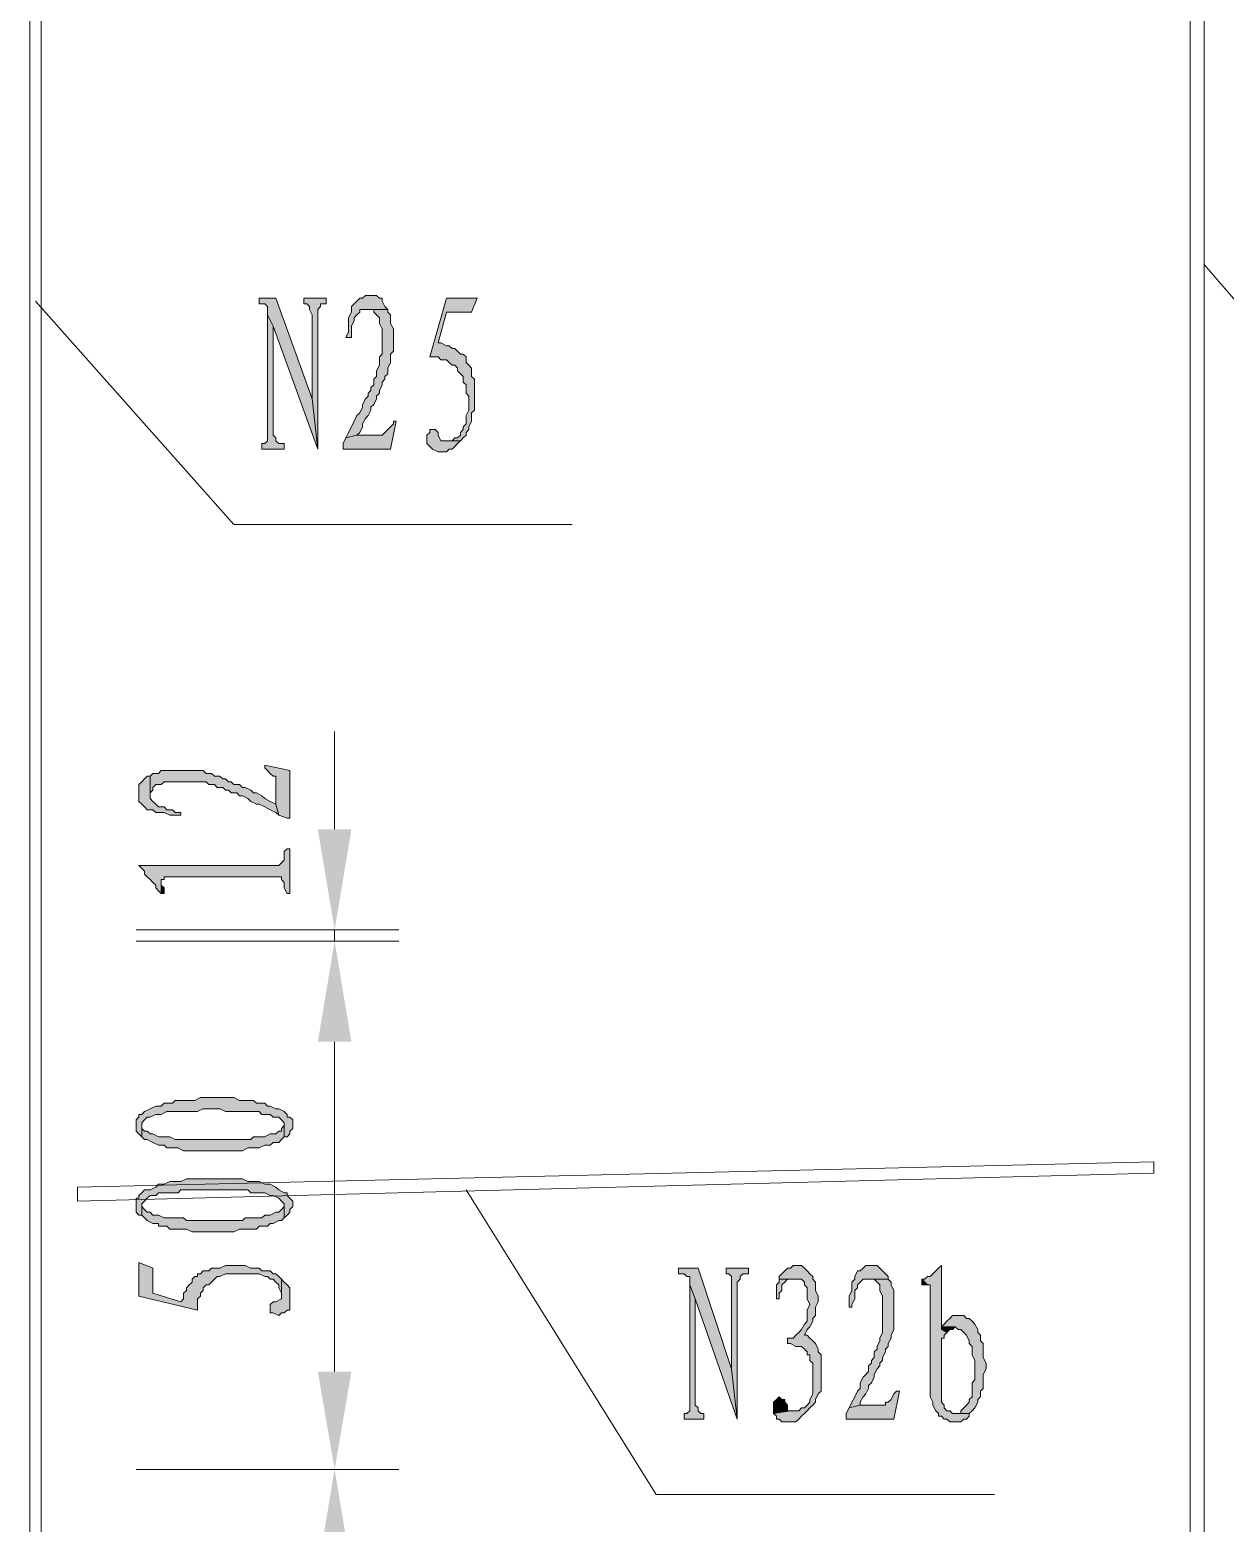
# Model space of a CAD drawing. Header units: millimetres. Extents: x 24 to 410, y 10 to 282.
# Drawn here: x 271.78 to 289.88, y 214.66 to 237.28 of the extents above; entities that cross this region are included whole.
import ezdxf

# ---------------------------------------------------------------- set-up
doc = ezdxf.new("R2010")
doc.units = ezdxf.units.MM

msp = doc.modelspace()

# ---------------------------------------------------------------- hatches: boundary and pattern name
h = msp.add_hatch(color=256)
h.dxf.hatch_style = 2
h.paths.add_polyline_path([(275.505333, 233.214333), (275.251333, 233.214333), (275.251333, 233.129667), (275.336, 233.129667), (275.378333, 233.087333), (275.378333, 232.960333), (275.463, 232.791), (276.140333, 230.928333), (276.055667, 231.690333)])
h = msp.add_hatch(color=256)
h.dxf.hatch_style = 2
h.paths.add_polyline_path([(276.267333, 233.214333), (275.928667, 233.214333), (275.928667, 233.129667), (275.971, 233.129667), (276.013333, 233.087333), (276.013333, 233.045), (276.055667, 232.960333), (276.055667, 231.690333), (276.140333, 230.928333), (276.140333, 233.045), (276.182667, 233.087333), (276.182667, 233.129667), (276.267333, 233.129667)])
h = msp.add_hatch(color=256)
h.dxf.hatch_style = 2
h.paths.add_polyline_path([(276.944667, 233.256667), (276.86, 233.256667), (276.817667, 233.214333), (276.775333, 233.214333), (276.733, 233.172), (276.690667, 233.129667), (276.648333, 233.087333), (276.648333, 233.002667), (276.606, 232.918), (276.606, 232.706333), (276.563667, 232.621667), (276.648333, 232.621667), (276.648333, 232.664), (276.648333, 232.791), (276.690667, 232.875667), (276.690667, 232.918), (276.733, 232.960333), (276.775333, 233.002667), (276.775333, 233.045), (276.817667, 233.045), (276.902333, 233.045), (277.198667, 233.045), (277.156333, 233.087333), (277.114, 233.172), (277.114, 233.214333), (277.071667, 233.214333), (277.029333, 233.256667)])
h = msp.add_hatch(color=256)
h.dxf.hatch_style = 2
h.paths.add_polyline_path([(278.553333, 233.214333), (278.087667, 233.214333), (277.833667, 232.325333), (277.960667, 232.325333), (278.003, 232.283), (278.087667, 232.283), (278.13, 232.240667), (278.172333, 232.198333), (278.214667, 232.198333), (278.257, 232.156), (278.257, 232.113667), (278.299333, 232.071333), (278.341667, 232.029), (278.341667, 231.944333), (278.384, 231.902), (278.384, 231.775), (278.426333, 231.732667), (278.426333, 231.521), (278.384, 231.436333), (278.384, 231.351667), (278.384, 231.309333), (278.341667, 231.267), (278.341667, 231.224667), (278.299333, 231.182333), (278.299333, 231.14), (278.257, 231.097667), (278.214667, 231.097667), (278.172333, 231.055333), (278.003, 231.055333), (278.299333, 231.055333), (278.341667, 231.097667), (278.384, 231.14), (278.384, 231.182333), (278.426333, 231.224667), (278.426333, 231.267), (278.468667, 231.351667), (278.468667, 231.478667), (278.511, 231.521), (278.511, 231.986667), (278.468667, 232.029), (278.468667, 232.156), (278.426333, 232.198333), (278.384, 232.240667), (278.384, 232.325333), (278.341667, 232.367667), (278.299333, 232.367667), (278.257, 232.41), (278.214667, 232.452333), (278.172333, 232.452333), (278.13, 232.494667), (278.087667, 232.494667), (278.003, 232.537), (277.960667, 232.537), (278.087667, 233.002667), (278.468667, 233.002667)])
h = msp.add_hatch(color=256)
h.dxf.hatch_style = 2
h.paths.add_polyline_path([(275.378333, 232.960333), (275.378333, 231.055333), (275.336, 231.013), (275.293667, 231.013), (275.293667, 230.928333), (275.632333, 230.928333), (275.632333, 231.013), (275.547667, 231.013), (275.505333, 231.055333), (275.505333, 231.097667), (275.463, 231.14), (275.463, 232.791)])
h = msp.add_hatch(color=256)
h.dxf.hatch_style = 2
h.paths.add_polyline_path([(277.198667, 233.045), (276.902333, 233.045), (276.987, 233.045), (276.987, 233.002667), (277.029333, 232.960333), (277.071667, 232.918), (277.071667, 232.833333), (277.114, 232.748667), (277.114, 232.367667), (277.071667, 232.325333), (277.071667, 232.198333), (277.029333, 232.113667), (277.029333, 232.029), (276.987, 231.986667), (276.987, 231.902), (276.944667, 231.859667), (276.944667, 231.817333), (276.902333, 231.775), (276.902333, 231.732667), (276.86, 231.690333), (276.817667, 231.605667), (276.817667, 231.563333), (276.775333, 231.478667), (276.733, 231.436333), (276.690667, 231.351667), (276.648333, 231.267), (276.606, 231.182333), (276.563667, 231.097667), (276.733, 231.14), (276.775333, 231.182333), (276.817667, 231.267), (276.817667, 231.309333), (276.86, 231.394), (276.902333, 231.436333), (276.944667, 231.521), (276.944667, 231.563333), (276.987, 231.605667), (277.029333, 231.690333), (277.029333, 231.732667), (277.071667, 231.775), (277.071667, 231.817333), (277.114, 231.902), (277.114, 231.944333), (277.156333, 231.986667), (277.156333, 232.029), (277.198667, 232.071333), (277.198667, 232.156), (277.241, 232.240667), (277.241, 232.367667), (277.283333, 232.41), (277.283333, 232.748667), (277.241, 232.833333), (277.241, 232.960333), (277.198667, 233.002667)])
h = msp.add_hatch(color=256)
h.dxf.hatch_style = 2
h.paths.add_polyline_path([(277.325667, 231.351667), (277.283333, 231.351667), (277.283333, 231.309333), (277.241, 231.267), (277.198667, 231.224667), (277.156333, 231.182333), (277.114, 231.14), (276.733, 231.14), (276.563667, 231.097667), (276.521333, 231.013), (276.521333, 230.928333), (277.241, 230.928333)])
h = msp.add_hatch(color=256)
h.dxf.hatch_style = 2
h.paths.add_polyline_path([(277.876, 231.224667), (277.833667, 231.224667), (277.833667, 231.182333), (277.791333, 231.14), (277.791333, 231.013), (277.833667, 230.970667), (277.876, 230.928333), (277.960667, 230.886), (278.087667, 230.886), (278.13, 230.928333), (278.172333, 230.928333), (278.214667, 230.970667), (278.257, 231.013), (278.299333, 231.055333), (278.003, 231.055333), (277.960667, 231.14), (277.960667, 231.182333), (277.918333, 231.224667)])
h = msp.add_hatch(color=256)
h.dxf.hatch_style = 2
h.paths.add_polyline_path([(273.431, 225.763667), (273.431, 225.594333), (273.473333, 225.552), (273.515667, 225.509667), (273.558, 225.467333), (273.642667, 225.467333), (273.685, 225.425), (273.812, 225.425), (273.896667, 225.382667), (274.066, 225.382667), (274.066, 225.425), (273.981333, 225.425), (273.939, 225.467333), (273.854333, 225.467333), (273.812, 225.509667), (273.727333, 225.509667), (273.685, 225.552), (273.642667, 225.594333), (273.600333, 225.636667), (273.600333, 225.679), (273.600333, 225.975333), (273.558, 225.975333), (273.515667, 225.933), (273.473333, 225.890667), (273.431, 225.848333)])
h = msp.add_hatch(color=256)
h.dxf.hatch_style = 2
h.paths.add_polyline_path([(273.600333, 225.975333), (273.600333, 225.679), (273.600333, 225.721333), (273.642667, 225.763667), (273.642667, 225.806), (273.685, 225.848333), (273.769667, 225.848333), (273.812, 225.890667), (274.447, 225.890667), (274.489333, 225.848333), (274.574, 225.848333), (274.616333, 225.806), (274.701, 225.806), (274.743333, 225.763667), (274.785667, 225.763667), (274.828, 225.721333), (274.912667, 225.721333), (274.955, 225.679), (274.997333, 225.679), (275.082, 225.636667), (275.124333, 225.594333), (275.209, 225.552), (275.251333, 225.552), (275.336, 225.509667), (275.420667, 225.467333), (275.505333, 225.425), (275.547667, 225.382667), (275.505333, 225.552), (275.420667, 225.594333), (275.336, 225.636667), (275.293667, 225.679), (275.209, 225.721333), (275.166667, 225.721333), (275.124333, 225.763667), (275.039667, 225.806), (274.997333, 225.806), (274.955, 225.848333), (274.870333, 225.848333), (274.828, 225.890667), (274.785667, 225.890667), (274.743333, 225.933), (274.701, 225.933), (274.658667, 225.975333), (274.574, 225.975333), (274.531667, 226.017667), (274.447, 226.017667), (274.404667, 226.06), (273.769667, 226.06), (273.727333, 226.017667), (273.642667, 226.017667)])
h = msp.add_hatch(color=256)
h.dxf.hatch_style = 2
h.paths.add_polyline_path([(275.336, 226.144667), (275.336, 226.102333), (275.378333, 226.06), (275.420667, 226.017667), (275.463, 225.975333), (275.505333, 225.975333), (275.505333, 225.933), (275.505333, 225.552), (275.547667, 225.382667), (275.674667, 225.340333), (275.717, 225.340333), (275.717, 226.06)])
h = msp.add_hatch(color=256)
h.dxf.hatch_style = 2
h.paths.add_polyline_path([(276.140333, 225.171), (276.648333, 225.171), (276.394333, 223.647)])
h = msp.add_hatch(color=256)
h.dxf.hatch_style = 2
h.paths.add_polyline_path([(273.431, 224.620667), (273.473333, 224.578333), (273.515667, 224.536), (273.515667, 224.493667), (273.558, 224.451333), (273.600333, 224.409), (273.642667, 224.366667), (273.685, 224.324333), (273.685, 224.282), (273.727333, 224.239667), (273.769667, 224.197333), (273.769667, 224.409), (273.812, 224.409), (273.812, 224.451333), (273.896667, 224.451333), (275.59, 224.451333), (275.59, 224.409), (275.632333, 224.366667), (275.632333, 224.282), (275.674667, 224.197333), (275.717, 224.197333), (275.717, 224.874667), (275.674667, 224.874667), (275.632333, 224.832333), (275.632333, 224.705333), (275.59, 224.663), (275.547667, 224.620667)])
h = msp.add_hatch(color=256)
h.dxf.hatch_style = 2
h.paths.add_polyline_path([(273.769667, 224.197333), (273.812, 224.197333), (273.812, 224.239667), (273.812, 224.282), (273.769667, 224.324333), (273.769667, 224.366667)])
h = msp.add_hatch(color=256)
h.dxf.hatch_style = 2
h.paths.add_polyline_path([(276.140333, 221.953667), (276.648333, 221.953667), (276.394333, 223.477667)])
h = msp.add_hatch(color=256)
h.dxf.hatch_style = 2
h.paths.add_polyline_path([(276.140333, 221.953667), (276.648333, 221.953667), (276.394333, 223.477667)])
h = msp.add_hatch(color=256)
h.dxf.hatch_style = 2
h.paths.add_polyline_path([(273.388667, 220.683667), (273.388667, 220.599), (273.431, 220.556667), (273.473333, 220.514333), (273.473333, 220.726), (273.515667, 220.768333), (273.558, 220.810667), (273.600333, 220.810667), (273.685, 220.853), (273.769667, 220.853), (273.854333, 220.895333), (274.32, 220.895333), (274.404667, 220.937667), (274.574, 220.937667), (274.658667, 220.937667), (274.743333, 220.895333), (275.251333, 220.895333), (275.293667, 220.853), (275.420667, 220.853), (275.463, 220.810667), (275.547667, 220.810667), (275.59, 220.768333), (275.632333, 220.726), (275.632333, 220.514333), (275.674667, 220.514333), (275.717, 220.556667), (275.717, 220.599), (275.759333, 220.641333), (275.759333, 220.768333), (275.717, 220.810667), (275.674667, 220.810667), (275.674667, 220.853), (275.632333, 220.895333), (275.547667, 220.937667), (275.505333, 220.937667), (275.420667, 220.98), (275.378333, 220.98), (275.336, 221.022333), (275.209, 221.022333), (275.166667, 221.064667), (274.955, 221.064667), (274.870333, 221.107), (274.362333, 221.107), (274.277667, 221.064667), (273.981333, 221.064667), (273.939, 221.022333), (273.812, 221.022333), (273.769667, 220.98), (273.685, 220.98), (273.600333, 220.937667), (273.515667, 220.895333), (273.473333, 220.853), (273.431, 220.853), (273.431, 220.810667), (273.388667, 220.768333)])
h = msp.add_hatch(color=256)
h.dxf.hatch_style = 2
h.paths.add_polyline_path([(273.473333, 220.514333), (273.515667, 220.472), (273.558, 220.472), (273.642667, 220.429667), (273.727333, 220.387333), (273.812, 220.387333), (273.854333, 220.345), (274.023667, 220.345), (274.108333, 220.302667), (274.997333, 220.302667), (275.082, 220.345), (275.124333, 220.345), (275.209, 220.345), (275.251333, 220.345), (275.336, 220.387333), (275.420667, 220.387333), (275.463, 220.429667), (275.547667, 220.429667), (275.59, 220.472), (275.632333, 220.514333), (275.632333, 220.683667), (275.59, 220.641333), (275.59, 220.599), (275.547667, 220.599), (275.505333, 220.556667), (275.420667, 220.556667), (275.336, 220.514333), (275.166667, 220.514333), (275.124333, 220.472), (273.981333, 220.472), (273.896667, 220.514333), (273.727333, 220.514333), (273.642667, 220.556667), (273.600333, 220.556667), (273.558, 220.599), (273.515667, 220.599), (273.473333, 220.641333), (273.473333, 220.683667)])
h = msp.add_hatch(color=256)
h.dxf.hatch_style = 2
h.paths.add_polyline_path([(273.388667, 219.498333), (273.388667, 219.371333), (273.431, 219.329), (273.473333, 219.329), (273.473333, 219.498333), (273.515667, 219.540667), (273.558, 219.583), (273.600333, 219.625333), (273.685, 219.625333), (273.727333, 219.667667), (274.023667, 219.667667), (274.066, 219.71), (274.574, 219.71), (275.082, 219.71), (275.124333, 219.667667), (275.336, 219.667667), (275.420667, 219.625333), (275.463, 219.625333), (275.547667, 219.583), (275.59, 219.540667), (275.632333, 219.498333), (275.632333, 219.286667), (275.674667, 219.329), (275.717, 219.371333), (275.717, 219.413667), (275.759333, 219.456), (275.759333, 219.540667), (275.717, 219.583), (275.674667, 219.625333), (275.674667, 219.667667), (275.632333, 219.667667), (275.547667, 219.71), (275.505333, 219.752333), (275.420667, 219.794667), (275.336, 219.794667), (275.251333, 219.837), (275.082, 219.837), (274.997333, 219.879333), (274.150667, 219.879333), (274.066, 219.837), (273.896667, 219.837), (273.812, 219.794667), (273.727333, 219.794667), (273.685, 219.752333), (273.600333, 219.71), (273.515667, 219.71), (273.473333, 219.667667), (273.431, 219.625333), (273.431, 219.583), (273.388667, 219.583)])
h = msp.add_hatch(color=256)
h.dxf.hatch_style = 2
h.paths.add_polyline_path([(273.473333, 219.329), (273.515667, 219.286667), (273.558, 219.244333), (273.642667, 219.202), (273.727333, 219.202), (273.727333, 219.159667), (273.854333, 219.159667), (273.896667, 219.117333), (274.150667, 219.117333), (274.235333, 219.075), (274.870333, 219.075), (274.955, 219.117333), (275.124333, 219.117333), (275.209, 219.117333), (275.251333, 219.159667), (275.378333, 219.159667), (275.420667, 219.202), (275.463, 219.202), (275.547667, 219.244333), (275.59, 219.244333), (275.632333, 219.286667), (275.632333, 219.456), (275.59, 219.413667), (275.547667, 219.371333), (275.505333, 219.371333), (275.420667, 219.329), (275.336, 219.329), (275.293667, 219.286667), (275.039667, 219.286667), (274.997333, 219.244333), (274.150667, 219.244333), (274.108333, 219.286667), (273.812, 219.286667), (273.727333, 219.329), (273.642667, 219.329), (273.600333, 219.371333), (273.558, 219.371333), (273.515667, 219.413667), (273.473333, 219.456), (273.473333, 219.498333)])
h = msp.add_hatch(color=256)
h.dxf.hatch_style = 2
h.paths.add_polyline_path([(273.431, 218.609333), (273.431, 218.101333), (274.32, 217.889667), (274.32, 218.059), (274.362333, 218.101333), (274.362333, 218.143667), (274.404667, 218.186), (274.404667, 218.228333), (274.447, 218.270667), (274.489333, 218.270667), (274.531667, 218.313), (274.574, 218.355333), (274.616333, 218.397667), (274.658667, 218.397667), (274.743333, 218.44), (275.251333, 218.44), (275.336, 218.397667), (275.378333, 218.397667), (275.420667, 218.355333), (275.463, 218.355333), (275.505333, 218.313), (275.547667, 218.270667), (275.547667, 218.228333), (275.59, 218.143667), (275.59, 218.059), (275.59, 218.355333), (275.547667, 218.397667), (275.505333, 218.44), (275.463, 218.44), (275.420667, 218.482333), (275.293667, 218.482333), (275.251333, 218.524667), (275.124333, 218.524667), (275.039667, 218.567), (274.743333, 218.567), (274.658667, 218.524667), (274.531667, 218.524667), (274.489333, 218.482333), (274.404667, 218.482333), (274.362333, 218.44), (274.32, 218.44), (274.32, 218.397667), (274.277667, 218.397667), (274.235333, 218.355333), (274.235333, 218.313), (274.193, 218.270667), (274.150667, 218.228333), (274.150667, 218.186), (274.108333, 218.143667), (274.108333, 218.059), (274.066, 218.016667), (273.642667, 218.143667), (273.642667, 218.524667)])
h = msp.add_hatch(color=256)
h.dxf.hatch_style = 2
h.paths.add_polyline_path([(281.897667, 218.524667), (281.601333, 218.524667), (281.601333, 218.44), (281.686, 218.44), (281.728333, 218.397667), (281.770667, 218.397667), (281.770667, 218.270667), (281.855333, 218.059), (282.490333, 216.238667), (282.405667, 217.000667)])
h = msp.add_hatch(color=256)
h.dxf.hatch_style = 2
h.paths.add_polyline_path([(282.659667, 218.524667), (282.321, 218.524667), (282.321, 218.44), (282.363333, 218.44), (282.405667, 218.397667), (282.405667, 217.000667), (282.490333, 216.238667), (282.490333, 218.313), (282.532667, 218.355333), (282.532667, 218.397667), (282.575, 218.44), (282.659667, 218.44)])
h = msp.add_hatch(color=256)
h.dxf.hatch_style = 2
h.paths.add_polyline_path([(283.379333, 218.567), (283.337, 218.567), (283.294667, 218.524667), (283.252333, 218.524667), (283.21, 218.482333), (283.167667, 218.44), (283.125333, 218.397667), (283.125333, 218.355333), (283.379333, 218.355333), (283.464, 218.355333), (283.506333, 218.313), (283.506333, 218.270667), (283.548667, 218.228333), (283.548667, 218.059), (283.591, 217.974333), (283.548667, 217.889667), (283.548667, 217.720333), (283.506333, 217.678), (283.464, 217.593333), (283.421667, 217.551), (283.379333, 217.508667), (283.337, 217.466333), (283.252333, 217.466333), (283.252333, 217.381667), (283.294667, 217.381667), (283.379333, 217.339333), (283.464, 217.339333), (283.506333, 217.297), (283.548667, 217.254667), (283.548667, 217.212333), (283.591, 217.212333), (283.591, 217.127667), (283.633333, 217.085333), (283.633333, 216.619667), (283.591, 216.535), (283.591, 216.492667), (283.548667, 216.450333), (283.506333, 216.408), (283.464, 216.408), (283.421667, 216.365667), (283.294667, 216.365667), (283.040667, 216.323333), (283.083, 216.281), (283.083, 216.238667), (283.125333, 216.238667), (283.167667, 216.196333), (283.379333, 216.196333), (283.421667, 216.238667), (283.464, 216.281), (283.506333, 216.323333), (283.548667, 216.365667), (283.591, 216.408), (283.633333, 216.450333), (283.675667, 216.492667), (283.675667, 216.535), (283.718, 216.619667), (283.760333, 216.662), (283.760333, 217.212333), (283.718, 217.254667), (283.718, 217.297), (283.675667, 217.381667), (283.633333, 217.424), (283.591, 217.466333), (283.548667, 217.508667), (283.506333, 217.508667), (283.548667, 217.593333), (283.591, 217.635667), (283.633333, 217.720333), (283.633333, 217.762667), (283.675667, 217.805), (283.675667, 217.932), (283.718, 218.016667), (283.718, 218.101333), (283.675667, 218.186), (283.675667, 218.313), (283.633333, 218.355333), (283.633333, 218.397667), (283.591, 218.44), (283.548667, 218.482333), (283.506333, 218.524667), (283.464, 218.567)])
h = msp.add_hatch(color=256)
h.dxf.hatch_style = 2
h.paths.add_polyline_path([(284.564667, 218.567), (284.437667, 218.567), (284.395333, 218.524667), (284.353, 218.482333), (284.310667, 218.482333), (284.268333, 218.397667), (284.268333, 218.355333), (284.226, 218.313), (284.226, 218.186), (284.183667, 218.101333), (284.183667, 217.932), (284.226, 217.932), (284.226, 217.974333), (284.268333, 218.059), (284.268333, 218.186), (284.310667, 218.228333), (284.310667, 218.270667), (284.353, 218.313), (284.395333, 218.355333), (284.437667, 218.355333), (284.48, 218.355333), (284.776333, 218.355333), (284.776333, 218.397667), (284.734, 218.44), (284.691667, 218.482333), (284.649333, 218.524667), (284.607, 218.567)])
h = msp.add_hatch(color=256)
h.dxf.hatch_style = 2
h.paths.add_polyline_path([(285.580667, 218.567), (285.538333, 218.524667), (285.496, 218.482333), (285.453667, 218.44), (285.411333, 218.397667), (285.369, 218.397667), (285.326667, 218.355333), (285.284333, 218.355333), (285.369, 218.270667), (285.411333, 218.270667), (285.411333, 218.186), (285.411333, 216.577333), (285.453667, 216.492667), (285.453667, 216.450333), (285.496, 216.365667), (285.538333, 216.323333), (285.538333, 216.281), (285.580667, 216.281), (285.623, 216.238667), (285.665333, 216.238667), (285.707667, 216.196333), (285.834667, 216.196333), (285.877, 216.196333), (285.919333, 216.238667), (285.961667, 216.238667), (286.004, 216.281), (286.004, 216.323333), (285.792333, 216.323333), (285.75, 216.323333), (285.707667, 216.365667), (285.665333, 216.365667), (285.623, 216.408), (285.623, 216.450333), (285.580667, 216.492667), (285.580667, 217.466333), (285.623, 217.466333), (285.623, 217.508667), (285.665333, 217.551), (285.580667, 217.593333)])
h = msp.add_hatch(color=256)
h.dxf.hatch_style = 2
h.paths.add_polyline_path([(275.420667, 217.932), (275.420667, 217.847333), (275.463, 217.847333), (275.547667, 217.805), (275.59, 217.847333), (275.632333, 217.847333), (275.674667, 217.889667), (275.717, 217.889667), (275.717, 217.932), (275.717, 218.228333), (275.674667, 218.270667), (275.632333, 218.313), (275.59, 218.355333), (275.59, 218.059), (275.505333, 218.016667), (275.463, 218.016667), (275.420667, 217.974333)])
h = msp.add_hatch(color=256)
h.dxf.hatch_style = 2
h.paths.add_polyline_path([(281.770667, 218.270667), (281.770667, 216.365667), (281.728333, 216.323333), (281.686, 216.323333), (281.686, 216.238667), (281.982333, 216.238667), (281.982333, 216.323333), (281.94, 216.323333), (281.897667, 216.365667), (281.897667, 216.408), (281.855333, 216.450333), (281.855333, 218.059)])
h = msp.add_hatch(color=256)
h.dxf.hatch_style = 2
h.paths.add_polyline_path([(283.125333, 218.355333), (283.125333, 218.313), (283.083, 218.270667), (283.083, 218.059), (283.125333, 218.059), (283.125333, 218.143667), (283.167667, 218.186), (283.167667, 218.270667), (283.21, 218.313), (283.252333, 218.355333), (283.379333, 218.355333)])
h = msp.add_hatch(color=256)
h.dxf.hatch_style = 2
h.paths.add_polyline_path([(284.776333, 218.355333), (284.48, 218.355333), (284.522333, 218.355333), (284.564667, 218.355333), (284.607, 218.313), (284.649333, 218.270667), (284.649333, 218.186), (284.691667, 218.101333), (284.691667, 217.551), (284.649333, 217.466333), (284.649333, 217.424), (284.607, 217.339333), (284.607, 217.297), (284.564667, 217.254667), (284.564667, 217.17), (284.522333, 217.127667), (284.522333, 217.085333), (284.48, 217.043), (284.48, 216.958333), (284.437667, 216.916), (284.395333, 216.873667), (284.353, 216.789), (284.353, 216.704333), (284.310667, 216.662), (284.268333, 216.577333), (284.226, 216.492667), (284.183667, 216.408), (284.353, 216.450333), (284.353, 216.492667), (284.395333, 216.577333), (284.437667, 216.619667), (284.48, 216.704333), (284.48, 216.746667), (284.522333, 216.789), (284.564667, 216.873667), (284.564667, 216.916), (284.607, 217.000667), (284.649333, 217.043), (284.649333, 217.085333), (284.691667, 217.127667), (284.691667, 217.17), (284.734, 217.254667), (284.734, 217.297), (284.776333, 217.339333), (284.776333, 217.381667), (284.818667, 217.466333), (284.818667, 217.508667), (284.861, 217.593333), (284.861, 218.186), (284.818667, 218.270667), (284.818667, 218.313)])
h = msp.add_hatch(color=256)
h.dxf.hatch_style = 2
h.paths.add_polyline_path([(285.284333, 218.355333), (285.284333, 218.270667), (285.326667, 218.270667), (285.369, 218.270667)])
h = msp.add_hatch(color=256)
h.dxf.hatch_style = 2
h.paths.add_polyline_path([(285.834667, 217.805), (285.75, 217.805), (285.707667, 217.762667), (285.665333, 217.720333), (285.623, 217.678), (285.580667, 217.635667), (285.792333, 217.635667), (285.834667, 217.593333), (285.877, 217.593333), (285.919333, 217.551), (285.961667, 217.508667), (286.004, 217.424), (286.004, 217.381667), (286.046333, 217.339333), (286.046333, 217.212333), (286.088667, 217.127667), (286.088667, 216.831333), (286.046333, 216.789), (286.046333, 216.704333), (286.046333, 216.577333), (286.004, 216.535), (286.004, 216.492667), (285.961667, 216.450333), (285.919333, 216.408), (285.877, 216.365667), (285.877, 216.323333), (285.834667, 216.323333), (285.792333, 216.323333), (286.004, 216.323333), (286.046333, 216.365667), (286.088667, 216.408), (286.131, 216.492667), (286.131, 216.535), (286.173333, 216.577333), (286.173333, 216.662), (286.215667, 216.704333), (286.215667, 216.916), (286.258, 217.000667), (286.258, 217.085333), (286.215667, 217.17), (286.215667, 217.381667), (286.173333, 217.424), (286.173333, 217.508667), (286.131, 217.551), (286.131, 217.593333), (286.088667, 217.678), (286.046333, 217.720333), (286.004, 217.762667), (285.961667, 217.762667), (285.919333, 217.805)])
h = msp.add_hatch(color=256)
h.dxf.hatch_style = 2
h.paths.add_polyline_path([(285.580667, 217.635667), (285.580667, 217.593333), (285.665333, 217.551), (285.707667, 217.593333), (285.75, 217.593333), (285.792333, 217.635667)])
h = msp.add_hatch(color=256)
h.dxf.hatch_style = 2
h.paths.add_polyline_path([(276.140333, 216.958333), (276.648333, 216.958333), (276.394333, 215.476667)])
h = msp.add_hatch(color=256)
h.dxf.hatch_style = 2
h.paths.add_polyline_path([(284.945667, 216.662), (284.903333, 216.662), (284.861, 216.619667), (284.818667, 216.535), (284.776333, 216.492667), (284.734, 216.492667), (284.734, 216.450333), (284.353, 216.450333), (284.183667, 216.408), (284.141333, 216.323333), (284.141333, 216.238667), (284.861, 216.238667)])
h = msp.add_hatch(color=256)
h.dxf.hatch_style = 2
h.paths.add_polyline_path([(283.125333, 216.577333), (283.083, 216.535), (283.040667, 216.492667), (283.040667, 216.323333), (283.294667, 216.365667), (283.252333, 216.365667), (283.252333, 216.450333), (283.21, 216.492667), (283.21, 216.535), (283.167667, 216.535)])
h = msp.add_hatch(color=256)
h.dxf.hatch_style = 2
h.paths.add_polyline_path([(276.140333, 213.952667), (276.648333, 213.952667), (276.394333, 215.476667)])

# ---------------------------------------------------------------- linework, layer by layer
at = {"lineweight": 0}
for points in [[(289.348333, 193.251667), (289.348333, 239.098667)], [(289.56, 193.251667), (289.56, 239.141)], [(271.78, 193.251667), (271.78, 238.675333)], [(271.949333, 193.251667), (271.949333, 238.675333)], [(292.523333, 230.293333), (289.56, 233.722333)], [(274.870333, 229.785333), (271.864667, 233.172)], [(274.870333, 229.785333), (279.992667, 229.785333)], [(276.394333, 225.171), (276.394333, 226.652667)], [(273.388667, 223.647), (277.368, 223.647)], [(273.388667, 223.477667), (277.368, 223.477667)], [(273.388667, 223.477667), (277.368, 223.477667)], [(276.394333, 223.477667), (276.394333, 223.647)], [(276.394333, 216.958333), (276.394333, 221.953667)], [(276.394333, 221.953667), (276.394333, 220.472)], [(288.798, 220.133333), (272.499667, 219.752333)], [(288.798, 219.964), (288.798, 220.133333)], [(288.798, 219.964), (272.499667, 219.540667)], [(272.499667, 219.540667), (272.499667, 219.752333)], [(281.262667, 215.095667), (278.384, 219.71)], [(273.388667, 215.476667), (277.368, 215.476667)], [(273.388667, 215.476667), (277.368, 215.476667)], [(281.262667, 215.095667), (286.385, 215.095667)]]:
    msp.add_lwpolyline(points, dxfattribs=at)
for points in [[(275.505333, 233.214333), (275.251333, 233.214333), (275.251333, 233.129667), (275.336, 233.129667), (275.378333, 233.087333), (275.378333, 232.960333), (275.463, 232.791), (276.140333, 230.928333), (276.055667, 231.690333)], [(276.267333, 233.214333), (275.928667, 233.214333), (275.928667, 233.129667), (275.971, 233.129667), (276.013333, 233.087333), (276.013333, 233.045), (276.055667, 232.960333), (276.055667, 231.690333), (276.140333, 230.928333), (276.140333, 233.045), (276.182667, 233.087333), (276.182667, 233.129667), (276.267333, 233.129667)], [(276.944667, 233.256667), (276.86, 233.256667), (276.817667, 233.214333), (276.775333, 233.214333), (276.733, 233.172), (276.690667, 233.129667), (276.648333, 233.087333), (276.648333, 233.002667), (276.606, 232.918), (276.606, 232.706333), (276.563667, 232.621667), (276.648333, 232.621667), (276.648333, 232.664), (276.648333, 232.791), (276.690667, 232.875667), (276.690667, 232.918), (276.733, 232.960333), (276.775333, 233.002667), (276.775333, 233.045), (276.817667, 233.045), (276.902333, 233.045), (277.198667, 233.045), (277.156333, 233.087333), (277.114, 233.172), (277.114, 233.214333), (277.071667, 233.214333), (277.029333, 233.256667)], [(278.553333, 233.214333), (278.087667, 233.214333), (277.833667, 232.325333), (277.960667, 232.325333), (278.003, 232.283), (278.087667, 232.283), (278.13, 232.240667), (278.172333, 232.198333), (278.214667, 232.198333), (278.257, 232.156), (278.257, 232.113667), (278.299333, 232.071333), (278.341667, 232.029), (278.341667, 231.944333), (278.384, 231.902), (278.384, 231.775), (278.426333, 231.732667), (278.426333, 231.521), (278.384, 231.436333), (278.384, 231.351667), (278.384, 231.309333), (278.341667, 231.267), (278.341667, 231.224667), (278.299333, 231.182333), (278.299333, 231.14), (278.257, 231.097667), (278.214667, 231.097667), (278.172333, 231.055333), (278.003, 231.055333), (278.299333, 231.055333), (278.341667, 231.097667), (278.384, 231.14), (278.384, 231.182333), (278.426333, 231.224667), (278.426333, 231.267), (278.468667, 231.351667), (278.468667, 231.478667), (278.511, 231.521), (278.511, 231.986667), (278.468667, 232.029), (278.468667, 232.156), (278.426333, 232.198333), (278.384, 232.240667), (278.384, 232.325333), (278.341667, 232.367667), (278.299333, 232.367667), (278.257, 232.41), (278.214667, 232.452333), (278.172333, 232.452333), (278.13, 232.494667), (278.087667, 232.494667), (278.003, 232.537), (277.960667, 232.537), (278.087667, 233.002667), (278.468667, 233.002667)], [(275.378333, 232.960333), (275.378333, 231.055333), (275.336, 231.013), (275.293667, 231.013), (275.293667, 230.928333), (275.632333, 230.928333), (275.632333, 231.013), (275.547667, 231.013), (275.505333, 231.055333), (275.505333, 231.097667), (275.463, 231.14), (275.463, 232.791)], [(277.198667, 233.045), (276.902333, 233.045), (276.987, 233.045), (276.987, 233.002667), (277.029333, 232.960333), (277.071667, 232.918), (277.071667, 232.833333), (277.114, 232.748667), (277.114, 232.367667), (277.071667, 232.325333), (277.071667, 232.198333), (277.029333, 232.113667), (277.029333, 232.029), (276.987, 231.986667), (276.987, 231.902), (276.944667, 231.859667), (276.944667, 231.817333), (276.902333, 231.775), (276.902333, 231.732667), (276.86, 231.690333), (276.817667, 231.605667), (276.817667, 231.563333), (276.775333, 231.478667), (276.733, 231.436333), (276.690667, 231.351667), (276.648333, 231.267), (276.606, 231.182333), (276.563667, 231.097667), (276.733, 231.14), (276.775333, 231.182333), (276.817667, 231.267), (276.817667, 231.309333), (276.86, 231.394), (276.902333, 231.436333), (276.944667, 231.521), (276.944667, 231.563333), (276.987, 231.605667), (277.029333, 231.690333), (277.029333, 231.732667), (277.071667, 231.775), (277.071667, 231.817333), (277.114, 231.902), (277.114, 231.944333), (277.156333, 231.986667), (277.156333, 232.029), (277.198667, 232.071333), (277.198667, 232.156), (277.241, 232.240667), (277.241, 232.367667), (277.283333, 232.41), (277.283333, 232.748667), (277.241, 232.833333), (277.241, 232.960333), (277.198667, 233.002667)], [(277.325667, 231.351667), (277.283333, 231.351667), (277.283333, 231.309333), (277.241, 231.267), (277.198667, 231.224667), (277.156333, 231.182333), (277.114, 231.14), (276.733, 231.14), (276.563667, 231.097667), (276.521333, 231.013), (276.521333, 230.928333), (277.241, 230.928333)], [(277.876, 231.224667), (277.833667, 231.224667), (277.833667, 231.182333), (277.791333, 231.14), (277.791333, 231.013), (277.833667, 230.970667), (277.876, 230.928333), (277.960667, 230.886), (278.087667, 230.886), (278.13, 230.928333), (278.172333, 230.928333), (278.214667, 230.970667), (278.257, 231.013), (278.299333, 231.055333), (278.003, 231.055333), (277.960667, 231.14), (277.960667, 231.182333), (277.918333, 231.224667)], [(273.431, 225.763667), (273.431, 225.594333), (273.473333, 225.552), (273.515667, 225.509667), (273.558, 225.467333), (273.642667, 225.467333), (273.685, 225.425), (273.812, 225.425), (273.896667, 225.382667), (274.066, 225.382667), (274.066, 225.425), (273.981333, 225.425), (273.939, 225.467333), (273.854333, 225.467333), (273.812, 225.509667), (273.727333, 225.509667), (273.685, 225.552), (273.642667, 225.594333), (273.600333, 225.636667), (273.600333, 225.679), (273.600333, 225.975333), (273.558, 225.975333), (273.515667, 225.933), (273.473333, 225.890667), (273.431, 225.848333)], [(273.600333, 225.975333), (273.600333, 225.679), (273.600333, 225.721333), (273.642667, 225.763667), (273.642667, 225.806), (273.685, 225.848333), (273.769667, 225.848333), (273.812, 225.890667), (274.447, 225.890667), (274.489333, 225.848333), (274.574, 225.848333), (274.616333, 225.806), (274.701, 225.806), (274.743333, 225.763667), (274.785667, 225.763667), (274.828, 225.721333), (274.912667, 225.721333), (274.955, 225.679), (274.997333, 225.679), (275.082, 225.636667), (275.124333, 225.594333), (275.209, 225.552), (275.251333, 225.552), (275.336, 225.509667), (275.420667, 225.467333), (275.505333, 225.425), (275.547667, 225.382667), (275.505333, 225.552), (275.420667, 225.594333), (275.336, 225.636667), (275.293667, 225.679), (275.209, 225.721333), (275.166667, 225.721333), (275.124333, 225.763667), (275.039667, 225.806), (274.997333, 225.806), (274.955, 225.848333), (274.870333, 225.848333), (274.828, 225.890667), (274.785667, 225.890667), (274.743333, 225.933), (274.701, 225.933), (274.658667, 225.975333), (274.574, 225.975333), (274.531667, 226.017667), (274.447, 226.017667), (274.404667, 226.06), (273.769667, 226.06), (273.727333, 226.017667), (273.642667, 226.017667)], [(275.336, 226.144667), (275.336, 226.102333), (275.378333, 226.06), (275.420667, 226.017667), (275.463, 225.975333), (275.505333, 225.975333), (275.505333, 225.933), (275.505333, 225.552), (275.547667, 225.382667), (275.674667, 225.340333), (275.717, 225.340333), (275.717, 226.06)], [(273.431, 224.620667), (273.473333, 224.578333), (273.515667, 224.536), (273.515667, 224.493667), (273.558, 224.451333), (273.600333, 224.409), (273.642667, 224.366667), (273.685, 224.324333), (273.685, 224.282), (273.727333, 224.239667), (273.769667, 224.197333), (273.769667, 224.409), (273.812, 224.409), (273.812, 224.451333), (273.896667, 224.451333), (275.59, 224.451333), (275.59, 224.409), (275.632333, 224.366667), (275.632333, 224.282), (275.674667, 224.197333), (275.717, 224.197333), (275.717, 224.874667), (275.674667, 224.874667), (275.632333, 224.832333), (275.632333, 224.705333), (275.59, 224.663), (275.547667, 224.620667)], [(273.769667, 224.197333), (273.812, 224.197333), (273.812, 224.239667), (273.812, 224.282), (273.769667, 224.324333), (273.769667, 224.366667)], [(273.388667, 220.683667), (273.388667, 220.599), (273.431, 220.556667), (273.473333, 220.514333), (273.473333, 220.726), (273.515667, 220.768333), (273.558, 220.810667), (273.600333, 220.810667), (273.685, 220.853), (273.769667, 220.853), (273.854333, 220.895333), (274.32, 220.895333), (274.404667, 220.937667), (274.574, 220.937667), (274.658667, 220.937667), (274.743333, 220.895333), (275.251333, 220.895333), (275.293667, 220.853), (275.420667, 220.853), (275.463, 220.810667), (275.547667, 220.810667), (275.59, 220.768333), (275.632333, 220.726), (275.632333, 220.514333), (275.674667, 220.514333), (275.717, 220.556667), (275.717, 220.599), (275.759333, 220.641333), (275.759333, 220.768333), (275.717, 220.810667), (275.674667, 220.810667), (275.674667, 220.853), (275.632333, 220.895333), (275.547667, 220.937667), (275.505333, 220.937667), (275.420667, 220.98), (275.378333, 220.98), (275.336, 221.022333), (275.209, 221.022333), (275.166667, 221.064667), (274.955, 221.064667), (274.870333, 221.107), (274.362333, 221.107), (274.277667, 221.064667), (273.981333, 221.064667), (273.939, 221.022333), (273.812, 221.022333), (273.769667, 220.98), (273.685, 220.98), (273.600333, 220.937667), (273.515667, 220.895333), (273.473333, 220.853), (273.431, 220.853), (273.431, 220.810667), (273.388667, 220.768333)], [(273.473333, 220.514333), (273.515667, 220.472), (273.558, 220.472), (273.642667, 220.429667), (273.727333, 220.387333), (273.812, 220.387333), (273.854333, 220.345), (274.023667, 220.345), (274.108333, 220.302667), (274.997333, 220.302667), (275.082, 220.345), (275.124333, 220.345), (275.209, 220.345), (275.251333, 220.345), (275.336, 220.387333), (275.420667, 220.387333), (275.463, 220.429667), (275.547667, 220.429667), (275.59, 220.472), (275.632333, 220.514333), (275.632333, 220.683667), (275.59, 220.641333), (275.59, 220.599), (275.547667, 220.599), (275.505333, 220.556667), (275.420667, 220.556667), (275.336, 220.514333), (275.166667, 220.514333), (275.124333, 220.472), (273.981333, 220.472), (273.896667, 220.514333), (273.727333, 220.514333), (273.642667, 220.556667), (273.600333, 220.556667), (273.558, 220.599), (273.515667, 220.599), (273.473333, 220.641333), (273.473333, 220.683667)], [(273.388667, 219.498333), (273.388667, 219.371333), (273.431, 219.329), (273.473333, 219.329), (273.473333, 219.498333), (273.515667, 219.540667), (273.558, 219.583), (273.600333, 219.625333), (273.685, 219.625333), (273.727333, 219.667667), (274.023667, 219.667667), (274.066, 219.71), (274.574, 219.71), (275.082, 219.71), (275.124333, 219.667667), (275.336, 219.667667), (275.420667, 219.625333), (275.463, 219.625333), (275.547667, 219.583), (275.59, 219.540667), (275.632333, 219.498333), (275.632333, 219.286667), (275.674667, 219.329), (275.717, 219.371333), (275.717, 219.413667), (275.759333, 219.456), (275.759333, 219.540667), (275.717, 219.583), (275.674667, 219.625333), (275.674667, 219.667667), (275.632333, 219.667667), (275.547667, 219.71), (275.505333, 219.752333), (275.420667, 219.794667), (275.336, 219.794667), (275.251333, 219.837), (275.082, 219.837), (274.997333, 219.879333), (274.150667, 219.879333), (274.066, 219.837), (273.896667, 219.837), (273.812, 219.794667), (273.727333, 219.794667), (273.685, 219.752333), (273.600333, 219.71), (273.515667, 219.71), (273.473333, 219.667667), (273.431, 219.625333), (273.431, 219.583), (273.388667, 219.583)], [(273.473333, 219.329), (273.515667, 219.286667), (273.558, 219.244333), (273.642667, 219.202), (273.727333, 219.202), (273.727333, 219.159667), (273.854333, 219.159667), (273.896667, 219.117333), (274.150667, 219.117333), (274.235333, 219.075), (274.870333, 219.075), (274.955, 219.117333), (275.124333, 219.117333), (275.209, 219.117333), (275.251333, 219.159667), (275.378333, 219.159667), (275.420667, 219.202), (275.463, 219.202), (275.547667, 219.244333), (275.59, 219.244333), (275.632333, 219.286667), (275.632333, 219.456), (275.59, 219.413667), (275.547667, 219.371333), (275.505333, 219.371333), (275.420667, 219.329), (275.336, 219.329), (275.293667, 219.286667), (275.039667, 219.286667), (274.997333, 219.244333), (274.150667, 219.244333), (274.108333, 219.286667), (273.812, 219.286667), (273.727333, 219.329), (273.642667, 219.329), (273.600333, 219.371333), (273.558, 219.371333), (273.515667, 219.413667), (273.473333, 219.456), (273.473333, 219.498333)], [(273.431, 218.609333), (273.431, 218.101333), (274.32, 217.889667), (274.32, 218.059), (274.362333, 218.101333), (274.362333, 218.143667), (274.404667, 218.186), (274.404667, 218.228333), (274.447, 218.270667), (274.489333, 218.270667), (274.531667, 218.313), (274.574, 218.355333), (274.616333, 218.397667), (274.658667, 218.397667), (274.743333, 218.44), (275.251333, 218.44), (275.336, 218.397667), (275.378333, 218.397667), (275.420667, 218.355333), (275.463, 218.355333), (275.505333, 218.313), (275.547667, 218.270667), (275.547667, 218.228333), (275.59, 218.143667), (275.59, 218.059), (275.59, 218.355333), (275.547667, 218.397667), (275.505333, 218.44), (275.463, 218.44), (275.420667, 218.482333), (275.293667, 218.482333), (275.251333, 218.524667), (275.124333, 218.524667), (275.039667, 218.567), (274.743333, 218.567), (274.658667, 218.524667), (274.531667, 218.524667), (274.489333, 218.482333), (274.404667, 218.482333), (274.362333, 218.44), (274.32, 218.44), (274.32, 218.397667), (274.277667, 218.397667), (274.235333, 218.355333), (274.235333, 218.313), (274.193, 218.270667), (274.150667, 218.228333), (274.150667, 218.186), (274.108333, 218.143667), (274.108333, 218.059), (274.066, 218.016667), (273.642667, 218.143667), (273.642667, 218.524667)], [(281.897667, 218.524667), (281.601333, 218.524667), (281.601333, 218.44), (281.686, 218.44), (281.728333, 218.397667), (281.770667, 218.397667), (281.770667, 218.270667), (281.855333, 218.059), (282.490333, 216.238667), (282.405667, 217.000667)], [(282.659667, 218.524667), (282.321, 218.524667), (282.321, 218.44), (282.363333, 218.44), (282.405667, 218.397667), (282.405667, 217.000667), (282.490333, 216.238667), (282.490333, 218.313), (282.532667, 218.355333), (282.532667, 218.397667), (282.575, 218.44), (282.659667, 218.44)], [(283.379333, 218.567), (283.337, 218.567), (283.294667, 218.524667), (283.252333, 218.524667), (283.21, 218.482333), (283.167667, 218.44), (283.125333, 218.397667), (283.125333, 218.355333), (283.379333, 218.355333), (283.464, 218.355333), (283.506333, 218.313), (283.506333, 218.270667), (283.548667, 218.228333), (283.548667, 218.059), (283.591, 217.974333), (283.548667, 217.889667), (283.548667, 217.720333), (283.506333, 217.678), (283.464, 217.593333), (283.421667, 217.551), (283.379333, 217.508667), (283.337, 217.466333), (283.252333, 217.466333), (283.252333, 217.381667), (283.294667, 217.381667), (283.379333, 217.339333), (283.464, 217.339333), (283.506333, 217.297), (283.548667, 217.254667), (283.548667, 217.212333), (283.591, 217.212333), (283.591, 217.127667), (283.633333, 217.085333), (283.633333, 216.619667), (283.591, 216.535), (283.591, 216.492667), (283.548667, 216.450333), (283.506333, 216.408), (283.464, 216.408), (283.421667, 216.365667), (283.294667, 216.365667), (283.040667, 216.323333), (283.083, 216.281), (283.083, 216.238667), (283.125333, 216.238667), (283.167667, 216.196333), (283.379333, 216.196333), (283.421667, 216.238667), (283.464, 216.281), (283.506333, 216.323333), (283.548667, 216.365667), (283.591, 216.408), (283.633333, 216.450333), (283.675667, 216.492667), (283.675667, 216.535), (283.718, 216.619667), (283.760333, 216.662), (283.760333, 217.212333), (283.718, 217.254667), (283.718, 217.297), (283.675667, 217.381667), (283.633333, 217.424), (283.591, 217.466333), (283.548667, 217.508667), (283.506333, 217.508667), (283.548667, 217.593333), (283.591, 217.635667), (283.633333, 217.720333), (283.633333, 217.762667), (283.675667, 217.805), (283.675667, 217.932), (283.718, 218.016667), (283.718, 218.101333), (283.675667, 218.186), (283.675667, 218.313), (283.633333, 218.355333), (283.633333, 218.397667), (283.591, 218.44), (283.548667, 218.482333), (283.506333, 218.524667), (283.464, 218.567)], [(284.564667, 218.567), (284.437667, 218.567), (284.395333, 218.524667), (284.353, 218.482333), (284.310667, 218.482333), (284.268333, 218.397667), (284.268333, 218.355333), (284.226, 218.313), (284.226, 218.186), (284.183667, 218.101333), (284.183667, 217.932), (284.226, 217.932), (284.226, 217.974333), (284.268333, 218.059), (284.268333, 218.186), (284.310667, 218.228333), (284.310667, 218.270667), (284.353, 218.313), (284.395333, 218.355333), (284.437667, 218.355333), (284.48, 218.355333), (284.776333, 218.355333), (284.776333, 218.397667), (284.734, 218.44), (284.691667, 218.482333), (284.649333, 218.524667), (284.607, 218.567)], [(285.580667, 218.567), (285.538333, 218.524667), (285.496, 218.482333), (285.453667, 218.44), (285.411333, 218.397667), (285.369, 218.397667), (285.326667, 218.355333), (285.284333, 218.355333), (285.369, 218.270667), (285.411333, 218.270667), (285.411333, 218.186), (285.411333, 216.577333), (285.453667, 216.492667), (285.453667, 216.450333), (285.496, 216.365667), (285.538333, 216.323333), (285.538333, 216.281), (285.580667, 216.281), (285.623, 216.238667), (285.665333, 216.238667), (285.707667, 216.196333), (285.834667, 216.196333), (285.877, 216.196333), (285.919333, 216.238667), (285.961667, 216.238667), (286.004, 216.281), (286.004, 216.323333), (285.792333, 216.323333), (285.75, 216.323333), (285.707667, 216.365667), (285.665333, 216.365667), (285.623, 216.408), (285.623, 216.450333), (285.580667, 216.492667), (285.580667, 217.466333), (285.623, 217.466333), (285.623, 217.508667), (285.665333, 217.551), (285.580667, 217.593333)], [(275.420667, 217.932), (275.420667, 217.847333), (275.463, 217.847333), (275.547667, 217.805), (275.59, 217.847333), (275.632333, 217.847333), (275.674667, 217.889667), (275.717, 217.889667), (275.717, 217.932), (275.717, 218.228333), (275.674667, 218.270667), (275.632333, 218.313), (275.59, 218.355333), (275.59, 218.059), (275.505333, 218.016667), (275.463, 218.016667), (275.420667, 217.974333)], [(281.770667, 218.270667), (281.770667, 216.365667), (281.728333, 216.323333), (281.686, 216.323333), (281.686, 216.238667), (281.982333, 216.238667), (281.982333, 216.323333), (281.94, 216.323333), (281.897667, 216.365667), (281.897667, 216.408), (281.855333, 216.450333), (281.855333, 218.059)], [(283.125333, 218.355333), (283.125333, 218.313), (283.083, 218.270667), (283.083, 218.059), (283.125333, 218.059), (283.125333, 218.143667), (283.167667, 218.186), (283.167667, 218.270667), (283.21, 218.313), (283.252333, 218.355333), (283.379333, 218.355333)], [(284.776333, 218.355333), (284.48, 218.355333), (284.522333, 218.355333), (284.564667, 218.355333), (284.607, 218.313), (284.649333, 218.270667), (284.649333, 218.186), (284.691667, 218.101333), (284.691667, 217.551), (284.649333, 217.466333), (284.649333, 217.424), (284.607, 217.339333), (284.607, 217.297), (284.564667, 217.254667), (284.564667, 217.17), (284.522333, 217.127667), (284.522333, 217.085333), (284.48, 217.043), (284.48, 216.958333), (284.437667, 216.916), (284.395333, 216.873667), (284.353, 216.789), (284.353, 216.704333), (284.310667, 216.662), (284.268333, 216.577333), (284.226, 216.492667), (284.183667, 216.408), (284.353, 216.450333), (284.353, 216.492667), (284.395333, 216.577333), (284.437667, 216.619667), (284.48, 216.704333), (284.48, 216.746667), (284.522333, 216.789), (284.564667, 216.873667), (284.564667, 216.916), (284.607, 217.000667), (284.649333, 217.043), (284.649333, 217.085333), (284.691667, 217.127667), (284.691667, 217.17), (284.734, 217.254667), (284.734, 217.297), (284.776333, 217.339333), (284.776333, 217.381667), (284.818667, 217.466333), (284.818667, 217.508667), (284.861, 217.593333), (284.861, 218.186), (284.818667, 218.270667), (284.818667, 218.313)], [(285.284333, 218.355333), (285.284333, 218.270667), (285.326667, 218.270667), (285.369, 218.270667)], [(285.834667, 217.805), (285.75, 217.805), (285.707667, 217.762667), (285.665333, 217.720333), (285.623, 217.678), (285.580667, 217.635667), (285.792333, 217.635667), (285.834667, 217.593333), (285.877, 217.593333), (285.919333, 217.551), (285.961667, 217.508667), (286.004, 217.424), (286.004, 217.381667), (286.046333, 217.339333), (286.046333, 217.212333), (286.088667, 217.127667), (286.088667, 216.831333), (286.046333, 216.789), (286.046333, 216.704333), (286.046333, 216.577333), (286.004, 216.535), (286.004, 216.492667), (285.961667, 216.450333), (285.919333, 216.408), (285.877, 216.365667), (285.877, 216.323333), (285.834667, 216.323333), (285.792333, 216.323333), (286.004, 216.323333), (286.046333, 216.365667), (286.088667, 216.408), (286.131, 216.492667), (286.131, 216.535), (286.173333, 216.577333), (286.173333, 216.662), (286.215667, 216.704333), (286.215667, 216.916), (286.258, 217.000667), (286.258, 217.085333), (286.215667, 217.17), (286.215667, 217.381667), (286.173333, 217.424), (286.173333, 217.508667), (286.131, 217.551), (286.131, 217.593333), (286.088667, 217.678), (286.046333, 217.720333), (286.004, 217.762667), (285.961667, 217.762667), (285.919333, 217.805)], [(285.580667, 217.635667), (285.580667, 217.593333), (285.665333, 217.551), (285.707667, 217.593333), (285.75, 217.593333), (285.792333, 217.635667)], [(284.945667, 216.662), (284.903333, 216.662), (284.861, 216.619667), (284.818667, 216.535), (284.776333, 216.492667), (284.734, 216.492667), (284.734, 216.450333), (284.353, 216.450333), (284.183667, 216.408), (284.141333, 216.323333), (284.141333, 216.238667), (284.861, 216.238667)], [(283.125333, 216.577333), (283.083, 216.535), (283.040667, 216.492667), (283.040667, 216.323333), (283.294667, 216.365667), (283.252333, 216.365667), (283.252333, 216.450333), (283.21, 216.492667), (283.21, 216.535), (283.167667, 216.535)]]:
    msp.add_lwpolyline(points, close=True, dxfattribs=at)

doc.saveas('drawing.dxf')
